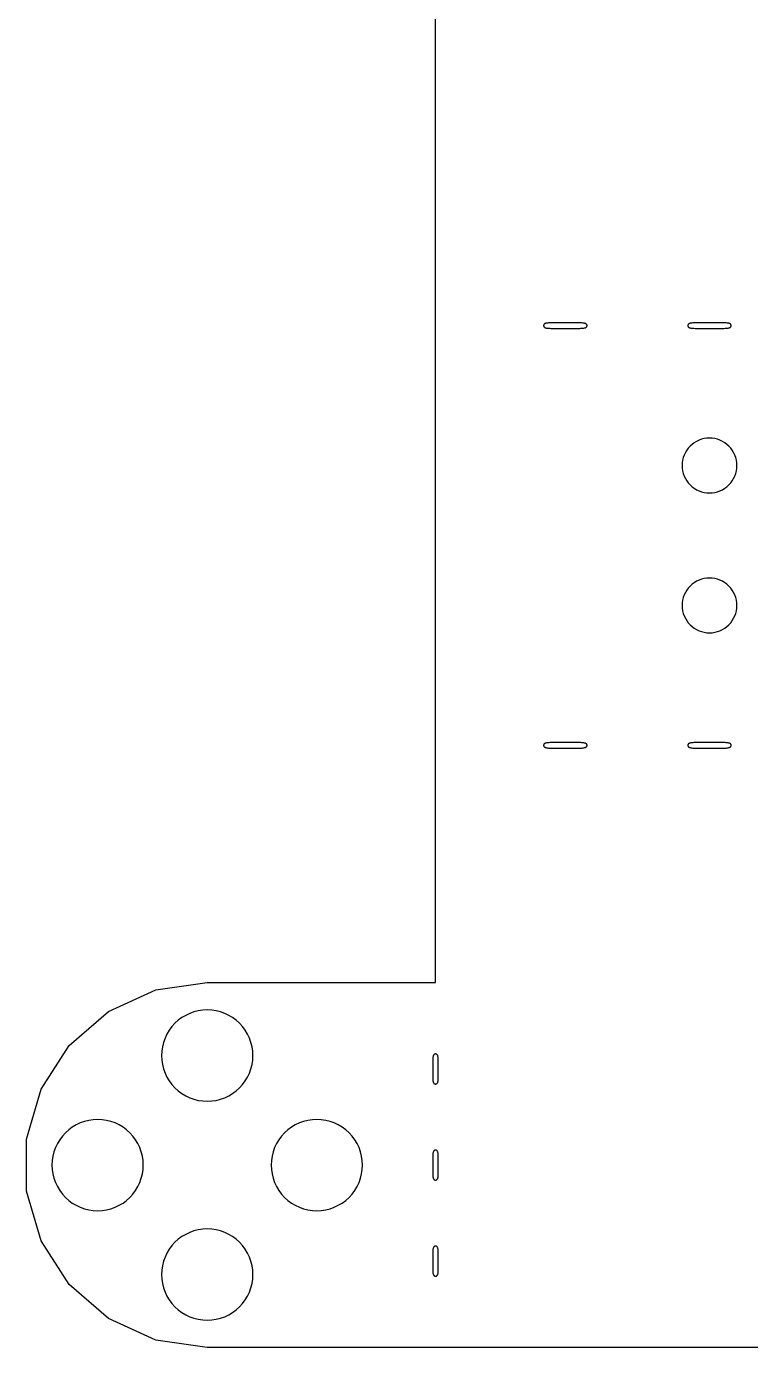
# Model space of a CAD drawing. Header units: millimetres. Extents: x 105 to 221, y 329 to 679.
# Drawn here: x 108 to 147.6, y 330.1 to 402.5 of the extents above; entities that cross this region are included whole.
import ezdxf

# ---------------------------------------------------------------- set-up
doc = ezdxf.new("R2010")
doc.units = ezdxf.units.MM

msp = doc.modelspace()

# ---------------------------------------------------------------- linework, layer by layer
for p, q in [((130.368, 350.139), (130.368, 444.136)), ((136.289, 386.17), (136.284, 386.15)), ((136.284, 386.15), (136.284, 386.128)), ((136.284, 386.128), (136.289, 386.108)), ((136.298, 386.19), (136.289, 386.17)), ((136.289, 386.108), (136.298, 386.088)), ((136.303, 386.2), (136.298, 386.19)), ((136.298, 386.088), (136.303, 386.078)), ((136.314, 386.214), (136.303, 386.2)), ((136.303, 386.078), (136.314, 386.064)), ((136.327, 386.226), (136.314, 386.214)), ((136.314, 386.064), (136.327, 386.052)), ((136.341, 386.236), (136.327, 386.226)), ((136.327, 386.052), (136.341, 386.042)), ((136.358, 386.246), (136.341, 386.236)), ((136.341, 386.042), (136.358, 386.032)), ((136.377, 386.254), (136.358, 386.246)), ((136.358, 386.032), (136.377, 386.024)), ((136.405, 386.262), (136.377, 386.254)), ((136.377, 386.024), (136.405, 386.016)), ((136.414, 386.265), (136.405, 386.262)), ((136.405, 386.016), (136.414, 386.013)), ((136.452, 386.272), (136.414, 386.265)), ((136.414, 386.013), (136.452, 386.006)), ((136.458, 386.273), (136.452, 386.272)), ((136.452, 386.006), (136.458, 386.005)), ((136.503, 386.28), (136.458, 386.273)), ((136.458, 386.005), (136.503, 385.998)), ((136.508, 386.28), (136.503, 386.28)), ((136.503, 385.998), (136.508, 385.998)), ((136.56, 386.285), (136.508, 386.28)), ((136.508, 385.998), (136.56, 385.993)), ((136.564, 386.285), (136.56, 386.285)), ((136.56, 385.993), (136.564, 385.993)), ((136.62, 386.288), (136.564, 386.285)), ((136.564, 385.993), (136.62, 385.99)), ((136.624, 386.288), (136.62, 386.288)), ((136.62, 385.99), (136.624, 385.99)), ((136.682, 386.289), (136.624, 386.288)), ((136.624, 385.99), (136.682, 385.989)), ((136.684, 386.289), (136.682, 386.289)), ((136.682, 385.989), (136.684, 385.989)), ((138.263, 386.289), (136.684, 386.289)), ((136.684, 385.989), (138.263, 385.989)), ((138.264, 386.289), (138.263, 386.289)), ((138.263, 386.289), (138.263, 386.289)), ((138.263, 385.989), (138.264, 385.989)), ((138.323, 386.288), (138.264, 386.289)), ((138.264, 385.989), (138.323, 385.99)), ((138.326, 386.288), (138.323, 386.288)), ((138.323, 385.99), (138.326, 385.99)), ((138.383, 386.285), (138.326, 386.288)), ((138.326, 385.99), (138.383, 385.993)), ((138.386, 386.285), (138.383, 386.285)), ((138.383, 385.993), (138.386, 385.993)), ((138.438, 386.28), (138.386, 386.285)), ((138.386, 385.993), (138.438, 385.998)), ((138.443, 386.28), (138.438, 386.28)), ((138.438, 385.998), (138.443, 385.998)), ((138.488, 386.273), (138.443, 386.28)), ((138.443, 385.998), (138.488, 386.005)), ((138.495, 386.272), (138.488, 386.273)), ((138.488, 386.005), (138.495, 386.006)), ((138.532, 386.265), (138.495, 386.272)), ((138.495, 386.006), (138.532, 386.013)), ((138.542, 386.262), (138.532, 386.265)), ((138.532, 386.013), (138.542, 386.016)), ((138.57, 386.254), (138.542, 386.262)), ((138.542, 386.016), (138.57, 386.024)), ((138.588, 386.246), (138.57, 386.254)), ((138.57, 386.024), (138.588, 386.032)), ((138.605, 386.236), (138.588, 386.246)), ((138.588, 386.032), (138.605, 386.042)), ((138.62, 386.226), (138.605, 386.236)), ((138.605, 386.042), (138.62, 386.052)), ((138.633, 386.214), (138.62, 386.226)), ((138.62, 386.052), (138.633, 386.064)), ((138.643, 386.2), (138.633, 386.214)), ((138.633, 386.064), (138.643, 386.078)), ((138.649, 386.19), (138.643, 386.2)), ((138.643, 386.078), (138.649, 386.088)), ((138.658, 386.17), (138.649, 386.19)), ((138.649, 386.088), (138.658, 386.108)), ((138.662, 386.15), (138.658, 386.17)), ((138.658, 386.108), (138.662, 386.128)), ((138.662, 386.128), (138.662, 386.15)), ((144.184, 386.17), (144.179, 386.15)), ((144.179, 386.15), (144.179, 386.128)), ((144.179, 386.128), (144.184, 386.108)), ((144.192, 386.19), (144.184, 386.17)), ((144.184, 386.108), (144.192, 386.088)), ((144.198, 386.2), (144.192, 386.19)), ((144.192, 386.088), (144.198, 386.078)), ((144.209, 386.214), (144.198, 386.2)), ((144.198, 386.078), (144.209, 386.064)), ((144.221, 386.226), (144.209, 386.214)), ((144.209, 386.064), (144.221, 386.052)), ((144.236, 386.236), (144.221, 386.226)), ((144.221, 386.052), (144.236, 386.042)), ((144.253, 386.246), (144.236, 386.236)), ((144.236, 386.042), (144.253, 386.032)), ((144.272, 386.254), (144.253, 386.246)), ((144.253, 386.032), (144.272, 386.024)), ((144.299, 386.262), (144.272, 386.254)), ((144.272, 386.024), (144.299, 386.016)), ((144.309, 386.265), (144.299, 386.262)), ((144.299, 386.016), (144.309, 386.013)), ((144.346, 386.272), (144.309, 386.265)), ((144.309, 386.013), (144.346, 386.006)), ((144.353, 386.273), (144.346, 386.272)), ((144.346, 386.006), (144.353, 386.005)), ((144.398, 386.28), (144.353, 386.273)), ((144.353, 386.005), (144.398, 385.998)), ((144.403, 386.28), (144.398, 386.28)), ((144.398, 385.998), (144.403, 385.998)), ((144.455, 386.285), (144.403, 386.28)), ((144.403, 385.998), (144.455, 385.993)), ((144.459, 386.285), (144.455, 386.285)), ((144.455, 385.993), (144.459, 385.993)), ((144.515, 386.288), (144.459, 386.285)), ((144.459, 385.993), (144.515, 385.99)), ((144.518, 386.288), (144.515, 386.288)), ((144.515, 385.99), (144.518, 385.99)), ((144.577, 386.289), (144.518, 386.288)), ((144.518, 385.99), (144.577, 385.989)), ((144.578, 386.289), (144.577, 386.289)), ((144.577, 385.989), (144.578, 385.989)), ((146.157, 386.289), (144.578, 386.289)), ((144.578, 385.989), (146.157, 385.989)), ((146.159, 386.289), (146.157, 386.289)), ((146.157, 386.289), (146.157, 386.289)), ((146.157, 385.989), (146.159, 385.989)), ((146.218, 386.288), (146.159, 386.289)), ((146.159, 385.989), (146.218, 385.99)), ((146.221, 386.288), (146.218, 386.288)), ((146.218, 385.99), (146.221, 385.99)), ((146.277, 386.285), (146.221, 386.288)), ((146.221, 385.99), (146.277, 385.993)), ((146.281, 386.285), (146.277, 386.285)), ((146.277, 385.993), (146.281, 385.993)), ((146.333, 386.28), (146.281, 386.285)), ((146.281, 385.993), (146.333, 385.998)), ((146.338, 386.28), (146.333, 386.28)), ((146.333, 385.998), (146.338, 385.998)), ((146.383, 386.273), (146.338, 386.28)), ((146.338, 385.998), (146.383, 386.005)), ((146.389, 386.272), (146.383, 386.273)), ((146.383, 386.005), (146.389, 386.006)), ((146.427, 386.265), (146.389, 386.272)), ((146.389, 386.006), (146.427, 386.013)), ((146.437, 386.262), (146.427, 386.265)), ((146.427, 386.013), (146.437, 386.016)), ((146.464, 386.254), (146.437, 386.262)), ((146.437, 386.016), (146.464, 386.024)), ((146.483, 386.246), (146.464, 386.254)), ((146.464, 386.024), (146.483, 386.032)), ((146.5, 386.236), (146.483, 386.246)), ((146.483, 386.032), (146.5, 386.042)), ((146.515, 386.226), (146.5, 386.236)), ((146.5, 386.042), (146.515, 386.052)), ((146.527, 386.214), (146.515, 386.226)), ((146.515, 386.052), (146.527, 386.064)), ((146.538, 386.2), (146.527, 386.214)), ((146.527, 386.064), (146.538, 386.078)), ((146.543, 386.19), (146.538, 386.2)), ((146.538, 386.078), (146.543, 386.088)), ((146.552, 386.17), (146.543, 386.19)), ((146.543, 386.088), (146.552, 386.108)), ((146.557, 386.15), (146.552, 386.17)), ((146.552, 386.108), (146.557, 386.128)), ((146.557, 386.128), (146.557, 386.15)), ((144.208, 379.424), (144.121, 379.306)), ((144.307, 379.533), (144.208, 379.424)), ((144.416, 379.632), (144.307, 379.533)), ((144.535, 379.72), (144.416, 379.632)), ((144.661, 379.795), (144.535, 379.72)), ((144.794, 379.858), (144.661, 379.795)), ((144.933, 379.908), (144.794, 379.858)), ((145.075, 379.944), (144.933, 379.908)), ((145.221, 379.965), (145.075, 379.944)), ((145.368, 379.972), (145.221, 379.965)), ((145.515, 379.965), (145.368, 379.972)), ((145.661, 379.944), (145.515, 379.965)), ((145.803, 379.908), (145.661, 379.944)), ((145.942, 379.858), (145.803, 379.908)), ((146.075, 379.795), (145.942, 379.858)), ((146.201, 379.72), (146.075, 379.795)), ((146.32, 379.632), (146.201, 379.72)), ((146.429, 379.533), (146.32, 379.632)), ((146.527, 379.424), (146.429, 379.533)), ((146.615, 379.306), (146.527, 379.424)), ((143.897, 378.765), (143.875, 378.619)), ((143.933, 378.908), (143.897, 378.765)), ((143.982, 379.046), (143.933, 378.908)), ((144.045, 379.179), (143.982, 379.046)), ((144.121, 379.306), (144.045, 379.179)), ((146.691, 379.179), (146.615, 379.306)), ((146.754, 379.046), (146.691, 379.179)), ((146.803, 378.908), (146.754, 379.046)), ((146.839, 378.765), (146.803, 378.908)), ((146.861, 378.619), (146.839, 378.765)), ((143.875, 378.619), (143.868, 378.472)), ((143.868, 378.472), (143.875, 378.325)), ((143.875, 378.325), (143.897, 378.18)), ((143.897, 378.18), (143.933, 378.037)), ((143.933, 378.037), (143.982, 377.898)), ((146.754, 377.898), (146.803, 378.037)), ((146.803, 378.037), (146.839, 378.18)), ((146.839, 378.18), (146.861, 378.325)), ((146.868, 378.472), (146.861, 378.619)), ((146.861, 378.325), (146.868, 378.472)), ((146.868, 378.472), (146.868, 378.472)), ((143.982, 377.898), (144.045, 377.765)), ((144.045, 377.765), (144.121, 377.639)), ((144.121, 377.639), (144.208, 377.521)), ((144.208, 377.521), (144.307, 377.412)), ((144.307, 377.412), (144.416, 377.313)), ((144.416, 377.313), (144.535, 377.225)), ((144.535, 377.225), (144.661, 377.149)), ((146.075, 377.149), (146.201, 377.225)), ((146.201, 377.225), (146.32, 377.313)), ((146.32, 377.313), (146.429, 377.412)), ((146.429, 377.412), (146.527, 377.521)), ((146.527, 377.521), (146.615, 377.639)), ((146.615, 377.639), (146.691, 377.765)), ((146.691, 377.765), (146.754, 377.898)), ((144.661, 377.149), (144.794, 377.087)), ((144.794, 377.087), (144.933, 377.037)), ((144.933, 377.037), (145.075, 377.001)), ((145.075, 377.001), (145.221, 376.98)), ((145.221, 376.98), (145.368, 376.972)), ((145.368, 376.972), (145.515, 376.98)), ((145.515, 376.98), (145.661, 377.001)), ((145.661, 377.001), (145.803, 377.037)), ((145.803, 377.037), (145.942, 377.087)), ((145.942, 377.087), (146.075, 377.149)), ((144.661, 372.129), (144.535, 372.053)), ((144.794, 372.191), (144.661, 372.129)), ((144.933, 372.241), (144.794, 372.191)), ((145.075, 372.277), (144.933, 372.241)), ((145.221, 372.298), (145.075, 372.277)), ((145.368, 372.306), (145.221, 372.298)), ((145.515, 372.298), (145.368, 372.306)), ((145.661, 372.277), (145.515, 372.298)), ((145.803, 372.241), (145.661, 372.277)), ((145.942, 372.191), (145.803, 372.241)), ((146.075, 372.129), (145.942, 372.191)), ((146.201, 372.053), (146.075, 372.129)), ((144.045, 371.513), (143.982, 371.38)), ((144.121, 371.639), (144.045, 371.513)), ((144.208, 371.757), (144.121, 371.639)), ((144.307, 371.866), (144.208, 371.757)), ((144.416, 371.965), (144.307, 371.866)), ((144.535, 372.053), (144.416, 371.965)), ((146.32, 371.965), (146.201, 372.053)), ((146.429, 371.866), (146.32, 371.965)), ((146.527, 371.757), (146.429, 371.866)), ((146.615, 371.639), (146.527, 371.757)), ((146.691, 371.513), (146.615, 371.639)), ((146.754, 371.38), (146.691, 371.513)), ((143.875, 370.953), (143.868, 370.806)), ((143.868, 370.806), (143.875, 370.659)), ((143.897, 371.098), (143.875, 370.953)), ((143.933, 371.241), (143.897, 371.098)), ((143.982, 371.38), (143.933, 371.241)), ((146.803, 371.241), (146.754, 371.38)), ((146.839, 371.098), (146.803, 371.241)), ((146.861, 370.953), (146.839, 371.098)), ((146.868, 370.806), (146.861, 370.953)), ((146.861, 370.659), (146.868, 370.806)), ((146.868, 370.806), (146.868, 370.806)), ((143.875, 370.659), (143.897, 370.513)), ((143.897, 370.513), (143.933, 370.37)), ((143.933, 370.37), (143.982, 370.232)), ((143.982, 370.232), (144.045, 370.099)), ((144.045, 370.099), (144.121, 369.972)), ((144.121, 369.972), (144.208, 369.854)), ((146.527, 369.854), (146.615, 369.972)), ((146.615, 369.972), (146.691, 370.099)), ((146.691, 370.099), (146.754, 370.232)), ((146.754, 370.232), (146.803, 370.37)), ((146.803, 370.37), (146.839, 370.513)), ((146.839, 370.513), (146.861, 370.659)), ((144.208, 369.854), (144.307, 369.745)), ((144.307, 369.745), (144.416, 369.646)), ((144.416, 369.646), (144.535, 369.558)), ((144.535, 369.558), (144.661, 369.483)), ((144.661, 369.483), (144.794, 369.42)), ((144.794, 369.42), (144.933, 369.37)), ((144.933, 369.37), (145.075, 369.334)), ((145.075, 369.334), (145.221, 369.313)), ((145.221, 369.313), (145.368, 369.306)), ((145.368, 369.306), (145.515, 369.313)), ((145.515, 369.313), (145.661, 369.334)), ((145.661, 369.334), (145.803, 369.37)), ((145.803, 369.37), (145.942, 369.42)), ((145.942, 369.42), (146.075, 369.483)), ((146.075, 369.483), (146.201, 369.558)), ((146.201, 369.558), (146.32, 369.646)), ((146.32, 369.646), (146.429, 369.745)), ((146.429, 369.745), (146.527, 369.854)), ((136.289, 363.17), (136.284, 363.15)), ((136.284, 363.15), (136.284, 363.128)), ((136.284, 363.128), (136.289, 363.108)), ((136.298, 363.19), (136.289, 363.17)), ((136.289, 363.108), (136.298, 363.088)), ((136.303, 363.2), (136.298, 363.19)), ((136.298, 363.088), (136.303, 363.078)), ((136.314, 363.214), (136.303, 363.2)), ((136.303, 363.078), (136.314, 363.064)), ((136.327, 363.226), (136.314, 363.214)), ((136.314, 363.064), (136.327, 363.052)), ((136.341, 363.236), (136.327, 363.226)), ((136.327, 363.052), (136.341, 363.042)), ((136.358, 363.246), (136.341, 363.236)), ((136.341, 363.042), (136.358, 363.032)), ((136.377, 363.254), (136.358, 363.246)), ((136.358, 363.032), (136.377, 363.024)), ((136.405, 363.262), (136.377, 363.254)), ((136.377, 363.024), (136.405, 363.016)), ((136.414, 363.265), (136.405, 363.262)), ((136.405, 363.016), (136.414, 363.013)), ((136.452, 363.272), (136.414, 363.265)), ((136.414, 363.013), (136.452, 363.006)), ((136.458, 363.273), (136.452, 363.272)), ((136.452, 363.006), (136.458, 363.005)), ((136.503, 363.28), (136.458, 363.273)), ((136.458, 363.005), (136.503, 362.998)), ((136.508, 363.28), (136.503, 363.28)), ((136.503, 362.998), (136.508, 362.998)), ((136.56, 363.285), (136.508, 363.28)), ((136.508, 362.998), (136.56, 362.993)), ((136.564, 363.285), (136.56, 363.285)), ((136.56, 362.993), (136.564, 362.993)), ((136.62, 363.288), (136.564, 363.285)), ((136.564, 362.993), (136.62, 362.99)), ((136.624, 363.288), (136.62, 363.288)), ((136.62, 362.99), (136.624, 362.99)), ((136.682, 363.289), (136.624, 363.288)), ((136.624, 362.99), (136.682, 362.989)), ((136.684, 363.289), (136.682, 363.289)), ((136.682, 362.989), (136.684, 362.989)), ((138.263, 363.289), (136.684, 363.289)), ((136.684, 362.989), (138.263, 362.989)), ((138.264, 363.289), (138.263, 363.289)), ((138.263, 363.289), (138.263, 363.289)), ((138.263, 362.989), (138.264, 362.989)), ((138.323, 363.288), (138.264, 363.289)), ((138.264, 362.989), (138.323, 362.99)), ((138.326, 363.288), (138.323, 363.288)), ((138.323, 362.99), (138.326, 362.99)), ((138.383, 363.285), (138.326, 363.288)), ((138.326, 362.99), (138.383, 362.993)), ((138.386, 363.285), (138.383, 363.285)), ((138.383, 362.993), (138.386, 362.993)), ((138.438, 363.28), (138.386, 363.285)), ((138.386, 362.993), (138.438, 362.998)), ((138.443, 363.28), (138.438, 363.28)), ((138.438, 362.998), (138.443, 362.998)), ((138.488, 363.273), (138.443, 363.28)), ((138.443, 362.998), (138.488, 363.005)), ((138.495, 363.272), (138.488, 363.273)), ((138.488, 363.005), (138.495, 363.006)), ((138.532, 363.265), (138.495, 363.272)), ((138.495, 363.006), (138.532, 363.013)), ((138.542, 363.262), (138.532, 363.265)), ((138.532, 363.013), (138.542, 363.016)), ((138.57, 363.254), (138.542, 363.262)), ((138.542, 363.016), (138.57, 363.024)), ((138.588, 363.246), (138.57, 363.254)), ((138.57, 363.024), (138.588, 363.032)), ((138.605, 363.236), (138.588, 363.246)), ((138.588, 363.032), (138.605, 363.042)), ((138.62, 363.226), (138.605, 363.236)), ((138.605, 363.042), (138.62, 363.052)), ((138.633, 363.214), (138.62, 363.226)), ((138.62, 363.052), (138.633, 363.064)), ((138.643, 363.2), (138.633, 363.214)), ((138.633, 363.064), (138.643, 363.078)), ((138.649, 363.19), (138.643, 363.2)), ((138.643, 363.078), (138.649, 363.088)), ((138.658, 363.17), (138.649, 363.19)), ((138.649, 363.088), (138.658, 363.108)), ((138.662, 363.15), (138.658, 363.17)), ((138.658, 363.108), (138.662, 363.128)), ((138.662, 363.128), (138.662, 363.15)), ((144.184, 363.17), (144.179, 363.15)), ((144.179, 363.15), (144.179, 363.128)), ((144.179, 363.128), (144.184, 363.108)), ((144.192, 363.19), (144.184, 363.17)), ((144.184, 363.108), (144.192, 363.088)), ((144.198, 363.2), (144.192, 363.19)), ((144.192, 363.088), (144.198, 363.078)), ((144.209, 363.214), (144.198, 363.2)), ((144.198, 363.078), (144.209, 363.064)), ((144.221, 363.226), (144.209, 363.214)), ((144.209, 363.064), (144.221, 363.052)), ((144.236, 363.236), (144.221, 363.226)), ((144.221, 363.052), (144.236, 363.042)), ((144.253, 363.246), (144.236, 363.236)), ((144.236, 363.042), (144.253, 363.032)), ((144.272, 363.254), (144.253, 363.246)), ((144.253, 363.032), (144.272, 363.024)), ((144.299, 363.262), (144.272, 363.254)), ((144.272, 363.024), (144.299, 363.016)), ((144.309, 363.265), (144.299, 363.262)), ((144.299, 363.016), (144.309, 363.013)), ((144.346, 363.272), (144.309, 363.265)), ((144.309, 363.013), (144.346, 363.006)), ((144.353, 363.273), (144.346, 363.272)), ((144.346, 363.006), (144.353, 363.005)), ((144.398, 363.28), (144.353, 363.273)), ((144.353, 363.005), (144.398, 362.998)), ((144.403, 363.28), (144.398, 363.28)), ((144.398, 362.998), (144.403, 362.998)), ((144.455, 363.285), (144.403, 363.28)), ((144.403, 362.998), (144.455, 362.993)), ((144.459, 363.285), (144.455, 363.285)), ((144.455, 362.993), (144.459, 362.993)), ((144.515, 363.288), (144.459, 363.285)), ((144.459, 362.993), (144.515, 362.99)), ((144.518, 363.288), (144.515, 363.288)), ((144.515, 362.99), (144.518, 362.99)), ((144.577, 363.289), (144.518, 363.288)), ((144.518, 362.99), (144.577, 362.989)), ((144.578, 363.289), (144.577, 363.289)), ((144.577, 362.989), (144.578, 362.989)), ((146.157, 363.289), (144.578, 363.289)), ((144.578, 362.989), (146.157, 362.989)), ((146.159, 363.289), (146.157, 363.289)), ((146.157, 363.289), (146.157, 363.289)), ((146.157, 362.989), (146.159, 362.989)), ((146.218, 363.288), (146.159, 363.289)), ((146.159, 362.989), (146.218, 362.99)), ((146.221, 363.288), (146.218, 363.288)), ((146.218, 362.99), (146.221, 362.99)), ((146.277, 363.285), (146.221, 363.288)), ((146.221, 362.99), (146.277, 362.993)), ((146.281, 363.285), (146.277, 363.285)), ((146.277, 362.993), (146.281, 362.993)), ((146.333, 363.28), (146.281, 363.285)), ((146.281, 362.993), (146.333, 362.998)), ((146.338, 363.28), (146.333, 363.28)), ((146.333, 362.998), (146.338, 362.998)), ((146.383, 363.273), (146.338, 363.28)), ((146.338, 362.998), (146.383, 363.005)), ((146.389, 363.272), (146.383, 363.273)), ((146.383, 363.005), (146.389, 363.006)), ((146.427, 363.265), (146.389, 363.272)), ((146.389, 363.006), (146.427, 363.013)), ((146.437, 363.262), (146.427, 363.265)), ((146.427, 363.013), (146.437, 363.016)), ((146.464, 363.254), (146.437, 363.262)), ((146.437, 363.016), (146.464, 363.024)), ((146.483, 363.246), (146.464, 363.254)), ((146.464, 363.024), (146.483, 363.032)), ((146.5, 363.236), (146.483, 363.246)), ((146.483, 363.032), (146.5, 363.042)), ((146.515, 363.226), (146.5, 363.236)), ((146.5, 363.042), (146.515, 363.052)), ((146.527, 363.214), (146.515, 363.226)), ((146.515, 363.052), (146.527, 363.064)), ((146.538, 363.2), (146.527, 363.214)), ((146.527, 363.064), (146.538, 363.078)), ((146.543, 363.19), (146.538, 363.2)), ((146.538, 363.078), (146.543, 363.088)), ((146.552, 363.17), (146.543, 363.19)), ((146.543, 363.088), (146.552, 363.108)), ((146.557, 363.15), (146.552, 363.17)), ((146.552, 363.108), (146.557, 363.128)), ((146.557, 363.128), (146.557, 363.15)), ((112.462, 348.552), (115.051, 349.734)), ((115.051, 349.734), (117.868, 350.139)), ((117.868, 350.139), (130.368, 350.139)), ((130.368, 350.139), (130.368, 350.139)), ((110.31, 346.688), (112.462, 348.552)), ((116.479, 348.218), (116.282, 348.072)), ((116.689, 348.344), (116.479, 348.218)), ((116.911, 348.449), (116.689, 348.344)), ((117.142, 348.531), (116.911, 348.449)), ((117.38, 348.591), (117.142, 348.531)), ((117.623, 348.627), (117.38, 348.591)), ((117.868, 348.639), (117.623, 348.627)), ((118.113, 348.627), (117.868, 348.639)), ((118.356, 348.591), (118.113, 348.627)), ((118.594, 348.531), (118.356, 348.591)), ((118.825, 348.449), (118.594, 348.531)), ((119.046, 348.344), (118.825, 348.449)), ((119.257, 348.218), (119.046, 348.344)), ((119.454, 348.072), (119.257, 348.218)), ((115.789, 347.528), (115.663, 347.317)), ((115.935, 347.725), (115.789, 347.528)), ((116.1, 347.907), (115.935, 347.725)), ((116.282, 348.072), (116.1, 347.907)), ((119.636, 347.907), (119.454, 348.072)), ((119.8, 347.725), (119.636, 347.907)), ((119.947, 347.528), (119.8, 347.725)), ((120.073, 347.317), (119.947, 347.528)), ((115.476, 346.865), (115.416, 346.627)), ((115.558, 347.096), (115.476, 346.865)), ((115.663, 347.317), (115.558, 347.096)), ((120.178, 347.096), (120.073, 347.317)), ((120.26, 346.865), (120.178, 347.096)), ((120.32, 346.627), (120.26, 346.865)), ((108.772, 344.293), (110.31, 346.688)), ((115.38, 346.384), (115.368, 346.139)), ((115.368, 346.139), (115.38, 345.894)), ((115.416, 346.627), (115.38, 346.384)), ((120.356, 346.384), (120.32, 346.627)), ((120.368, 346.139), (120.356, 346.384)), ((120.356, 345.894), (120.368, 346.139)), ((120.368, 346.139), (120.368, 346.139)), ((130.227, 346.053), (130.223, 346.018)), ((130.228, 346.06), (130.227, 346.053)), ((130.235, 346.09), (130.228, 346.06)), ((130.237, 346.099), (130.235, 346.09)), ((130.244, 346.124), (130.237, 346.099)), ((130.25, 346.137), (130.244, 346.124)), ((130.258, 346.156), (130.25, 346.137)), ((130.272, 346.177), (130.258, 346.156)), ((130.281, 346.188), (130.272, 346.177)), ((130.293, 346.2), (130.281, 346.188)), ((130.306, 346.21), (130.293, 346.2)), ((130.322, 346.218), (130.306, 346.21)), ((130.331, 346.222), (130.322, 346.218)), ((130.349, 346.227), (130.331, 346.222)), ((130.368, 346.228), (130.349, 346.227)), ((130.387, 346.227), (130.368, 346.228)), ((130.405, 346.222), (130.387, 346.227)), ((130.414, 346.218), (130.405, 346.222)), ((130.429, 346.21), (130.414, 346.218)), ((130.443, 346.2), (130.429, 346.21)), ((130.455, 346.188), (130.443, 346.2)), ((130.464, 346.177), (130.455, 346.188)), ((130.478, 346.156), (130.464, 346.177)), ((130.486, 346.137), (130.478, 346.156)), ((130.491, 346.124), (130.486, 346.137)), ((130.499, 346.099), (130.491, 346.124)), ((130.501, 346.09), (130.499, 346.099)), ((130.507, 346.06), (130.501, 346.09)), ((130.509, 346.053), (130.507, 346.06)), ((130.513, 346.018), (130.509, 346.053)), ((115.38, 345.894), (115.416, 345.651)), ((115.416, 345.651), (115.476, 345.413)), ((115.476, 345.413), (115.558, 345.182)), ((120.178, 345.182), (120.26, 345.413)), ((120.26, 345.413), (120.32, 345.651)), ((120.32, 345.651), (120.356, 345.894)), ((130.219, 345.97), (130.218, 345.931)), ((130.218, 345.931), (130.218, 345.928)), ((130.218, 345.928), (130.218, 344.876)), ((130.222, 346.013), (130.219, 345.975)), ((130.219, 345.975), (130.219, 345.97)), ((130.223, 346.018), (130.222, 346.013)), ((130.514, 346.013), (130.513, 346.018)), ((130.517, 345.975), (130.514, 346.013)), ((130.517, 345.97), (130.517, 345.975)), ((130.518, 345.931), (130.517, 345.97)), ((130.518, 345.928), (130.518, 345.931)), ((130.518, 344.876), (130.518, 345.928)), ((115.558, 345.182), (115.663, 344.961)), ((115.663, 344.961), (115.789, 344.75)), ((115.789, 344.75), (115.935, 344.553)), ((119.8, 344.553), (119.947, 344.75)), ((119.947, 344.75), (120.073, 344.961)), ((120.073, 344.961), (120.178, 345.182)), ((130.218, 344.876), (130.218, 344.873)), ((130.218, 344.873), (130.219, 344.834)), ((130.219, 344.834), (130.219, 344.829)), ((130.219, 344.829), (130.222, 344.792)), ((130.222, 344.792), (130.223, 344.786)), ((130.223, 344.786), (130.227, 344.751)), ((130.227, 344.751), (130.228, 344.745)), ((130.228, 344.745), (130.235, 344.714)), ((130.235, 344.714), (130.237, 344.705)), ((130.237, 344.705), (130.244, 344.68)), ((130.244, 344.68), (130.25, 344.667)), ((130.25, 344.667), (130.258, 344.649)), ((130.258, 344.649), (130.272, 344.627)), ((130.272, 344.627), (130.281, 344.616)), ((130.281, 344.616), (130.293, 344.604)), ((130.293, 344.604), (130.306, 344.594)), ((130.429, 344.594), (130.443, 344.604)), ((130.443, 344.604), (130.455, 344.616)), ((130.455, 344.616), (130.464, 344.627)), ((130.464, 344.627), (130.478, 344.649)), ((130.478, 344.649), (130.486, 344.667)), ((130.486, 344.667), (130.491, 344.68)), ((130.491, 344.68), (130.499, 344.705)), ((130.499, 344.705), (130.501, 344.714)), ((130.501, 344.714), (130.507, 344.745)), ((130.507, 344.745), (130.509, 344.751)), ((130.509, 344.751), (130.513, 344.786)), ((130.513, 344.786), (130.514, 344.792)), ((130.514, 344.792), (130.517, 344.829)), ((130.517, 344.834), (130.518, 344.873)), ((130.517, 344.829), (130.517, 344.834)), ((130.518, 344.873), (130.518, 344.876)), ((130.518, 344.876), (130.518, 344.876)), ((107.97, 341.562), (108.772, 344.293)), ((115.935, 344.553), (116.1, 344.371)), ((116.1, 344.371), (116.282, 344.206)), ((116.282, 344.206), (116.479, 344.06)), ((116.479, 344.06), (116.689, 343.934)), ((116.689, 343.934), (116.911, 343.829)), ((118.825, 343.829), (119.046, 343.934)), ((119.046, 343.934), (119.257, 344.06)), ((119.257, 344.06), (119.454, 344.206)), ((119.454, 344.206), (119.636, 344.371)), ((119.636, 344.371), (119.8, 344.553)), ((130.306, 344.594), (130.322, 344.587)), ((130.322, 344.587), (130.331, 344.583)), ((130.331, 344.583), (130.349, 344.578)), ((130.349, 344.578), (130.368, 344.576)), ((130.368, 344.576), (130.387, 344.578)), ((130.387, 344.578), (130.405, 344.583)), ((130.405, 344.583), (130.414, 344.587)), ((130.414, 344.587), (130.429, 344.594)), ((116.911, 343.829), (117.142, 343.747)), ((117.142, 343.747), (117.38, 343.687)), ((117.38, 343.687), (117.623, 343.651)), ((117.623, 343.651), (117.868, 343.639)), ((117.868, 343.639), (118.113, 343.651)), ((118.113, 343.651), (118.356, 343.687)), ((118.356, 343.687), (118.594, 343.747)), ((118.594, 343.747), (118.825, 343.829)), ((110.911, 342.449), (110.689, 342.344)), ((111.142, 342.531), (110.911, 342.449)), ((111.38, 342.591), (111.142, 342.531)), ((111.623, 342.627), (111.38, 342.591)), ((111.868, 342.639), (111.623, 342.627)), ((112.113, 342.627), (111.868, 342.639)), ((112.356, 342.591), (112.113, 342.627)), ((112.594, 342.531), (112.356, 342.591)), ((112.825, 342.449), (112.594, 342.531)), ((113.046, 342.344), (112.825, 342.449)), ((122.911, 342.449), (122.689, 342.344)), ((123.142, 342.531), (122.911, 342.449)), ((123.38, 342.591), (123.142, 342.531)), ((123.623, 342.627), (123.38, 342.591)), ((123.868, 342.639), (123.623, 342.627)), ((124.113, 342.627), (123.868, 342.639)), ((124.356, 342.591), (124.113, 342.627)), ((124.594, 342.531), (124.356, 342.591)), ((124.825, 342.449), (124.594, 342.531)), ((125.046, 342.344), (124.825, 342.449)), ((109.935, 341.725), (109.789, 341.528)), ((110.1, 341.907), (109.935, 341.725)), ((110.282, 342.072), (110.1, 341.907)), ((110.479, 342.218), (110.282, 342.072)), ((110.689, 342.344), (110.479, 342.218)), ((113.257, 342.218), (113.046, 342.344)), ((113.454, 342.072), (113.257, 342.218)), ((113.636, 341.907), (113.454, 342.072)), ((113.8, 341.725), (113.636, 341.907)), ((113.947, 341.528), (113.8, 341.725)), ((121.935, 341.725), (121.789, 341.528)), ((122.1, 341.907), (121.935, 341.725)), ((122.282, 342.072), (122.1, 341.907)), ((122.479, 342.218), (122.282, 342.072)), ((122.689, 342.344), (122.479, 342.218)), ((125.257, 342.218), (125.046, 342.344)), ((125.454, 342.072), (125.257, 342.218)), ((125.636, 341.907), (125.454, 342.072)), ((125.8, 341.725), (125.636, 341.907)), ((125.947, 341.528), (125.8, 341.725)), ((107.97, 338.716), (107.97, 341.562)), ((109.558, 341.096), (109.476, 340.865)), ((109.663, 341.317), (109.558, 341.096)), ((109.789, 341.528), (109.663, 341.317)), ((114.073, 341.317), (113.947, 341.528)), ((114.178, 341.096), (114.073, 341.317)), ((114.26, 340.865), (114.178, 341.096)), ((121.558, 341.096), (121.476, 340.865)), ((121.663, 341.317), (121.558, 341.096)), ((121.789, 341.528), (121.663, 341.317)), ((126.073, 341.317), (125.947, 341.528)), ((126.178, 341.096), (126.073, 341.317)), ((126.26, 340.865), (126.178, 341.096)), ((109.38, 340.384), (109.368, 340.139)), ((109.416, 340.627), (109.38, 340.384)), ((109.476, 340.865), (109.416, 340.627)), ((114.32, 340.627), (114.26, 340.865)), ((114.356, 340.384), (114.32, 340.627)), ((114.368, 340.139), (114.356, 340.384)), ((121.38, 340.384), (121.368, 340.139)), ((121.416, 340.627), (121.38, 340.384)), ((121.476, 340.865), (121.416, 340.627)), ((126.32, 340.627), (126.26, 340.865)), ((126.356, 340.384), (126.32, 340.627)), ((126.368, 340.139), (126.356, 340.384)), ((130.219, 340.707), (130.218, 340.668)), ((130.218, 340.668), (130.218, 340.665)), ((130.218, 340.665), (130.218, 339.613)), ((130.222, 340.749), (130.219, 340.712)), ((130.219, 340.712), (130.219, 340.707)), ((130.223, 340.755), (130.222, 340.749)), ((130.227, 340.79), (130.223, 340.755)), ((130.228, 340.797), (130.227, 340.79)), ((130.235, 340.827), (130.228, 340.797)), ((130.237, 340.836), (130.235, 340.827)), ((130.244, 340.861), (130.237, 340.836)), ((130.25, 340.874), (130.244, 340.861)), ((130.258, 340.892), (130.25, 340.874)), ((130.272, 340.914), (130.258, 340.892)), ((130.281, 340.925), (130.272, 340.914)), ((130.293, 340.937), (130.281, 340.925)), ((130.306, 340.947), (130.293, 340.937)), ((130.322, 340.955), (130.306, 340.947)), ((130.331, 340.958), (130.322, 340.955)), ((130.349, 340.964), (130.331, 340.958)), ((130.368, 340.965), (130.349, 340.964)), ((130.387, 340.964), (130.368, 340.965)), ((130.405, 340.958), (130.387, 340.964)), ((130.414, 340.955), (130.405, 340.958)), ((130.429, 340.947), (130.414, 340.955)), ((130.443, 340.937), (130.429, 340.947)), ((130.455, 340.925), (130.443, 340.937)), ((130.464, 340.914), (130.455, 340.925)), ((130.478, 340.892), (130.464, 340.914)), ((130.486, 340.874), (130.478, 340.892)), ((130.491, 340.861), (130.486, 340.874)), ((130.499, 340.836), (130.491, 340.861)), ((130.501, 340.827), (130.499, 340.836)), ((130.507, 340.797), (130.501, 340.827)), ((130.509, 340.79), (130.507, 340.797)), ((130.513, 340.755), (130.509, 340.79)), ((130.514, 340.749), (130.513, 340.755)), ((130.517, 340.712), (130.514, 340.749)), ((130.517, 340.707), (130.517, 340.712)), ((130.518, 340.668), (130.517, 340.707)), ((130.518, 340.665), (130.518, 340.668)), ((130.518, 339.613), (130.518, 340.665)), ((109.368, 340.139), (109.38, 339.894)), ((109.38, 339.894), (109.416, 339.651)), ((109.416, 339.651), (109.476, 339.413)), ((114.26, 339.413), (114.32, 339.651)), ((114.32, 339.651), (114.356, 339.894)), ((114.356, 339.894), (114.368, 340.139)), ((114.368, 340.139), (114.368, 340.139)), ((121.368, 340.139), (121.38, 339.894)), ((121.38, 339.894), (121.416, 339.651)), ((121.416, 339.651), (121.476, 339.413)), ((126.26, 339.413), (126.32, 339.651)), ((126.32, 339.651), (126.356, 339.894)), ((126.356, 339.894), (126.368, 340.139)), ((126.368, 340.139), (126.368, 340.139)), ((130.218, 339.613), (130.218, 339.61)), ((130.218, 339.61), (130.219, 339.571)), ((130.219, 339.571), (130.219, 339.566)), ((130.219, 339.566), (130.222, 339.529)), ((130.514, 339.529), (130.517, 339.566)), ((130.517, 339.571), (130.518, 339.61)), ((130.517, 339.566), (130.517, 339.571)), ((130.518, 339.61), (130.518, 339.613)), ((130.518, 339.613), (130.518, 339.613)), ((109.476, 339.413), (109.558, 339.182)), ((109.558, 339.182), (109.663, 338.961)), ((109.663, 338.961), (109.789, 338.75)), ((113.947, 338.75), (114.073, 338.961)), ((114.073, 338.961), (114.178, 339.182)), ((114.178, 339.182), (114.26, 339.413)), ((121.476, 339.413), (121.558, 339.182)), ((121.558, 339.182), (121.663, 338.961)), ((121.663, 338.961), (121.789, 338.75)), ((125.947, 338.75), (126.073, 338.961)), ((126.073, 338.961), (126.178, 339.182)), ((126.178, 339.182), (126.26, 339.413)), ((130.222, 339.529), (130.223, 339.523)), ((130.223, 339.523), (130.227, 339.488)), ((130.227, 339.488), (130.228, 339.481)), ((130.228, 339.481), (130.235, 339.451)), ((130.235, 339.451), (130.237, 339.442)), ((130.237, 339.442), (130.244, 339.417)), ((130.244, 339.417), (130.25, 339.404)), ((130.25, 339.404), (130.258, 339.386)), ((130.258, 339.386), (130.272, 339.364)), ((130.272, 339.364), (130.281, 339.353)), ((130.281, 339.353), (130.293, 339.341)), ((130.293, 339.341), (130.306, 339.331)), ((130.306, 339.331), (130.322, 339.323)), ((130.322, 339.323), (130.331, 339.32)), ((130.331, 339.32), (130.349, 339.314)), ((130.349, 339.314), (130.368, 339.313)), ((130.368, 339.313), (130.387, 339.314)), ((130.387, 339.314), (130.405, 339.32)), ((130.405, 339.32), (130.414, 339.323)), ((130.414, 339.323), (130.429, 339.331)), ((130.429, 339.331), (130.443, 339.341)), ((130.443, 339.341), (130.455, 339.353)), ((130.455, 339.353), (130.464, 339.364)), ((130.464, 339.364), (130.478, 339.386)), ((130.478, 339.386), (130.486, 339.404)), ((130.486, 339.404), (130.491, 339.417)), ((130.491, 339.417), (130.499, 339.442)), ((130.499, 339.442), (130.501, 339.451)), ((130.501, 339.451), (130.507, 339.481)), ((130.507, 339.481), (130.509, 339.488)), ((130.509, 339.488), (130.513, 339.523)), ((130.513, 339.523), (130.514, 339.529)), ((108.772, 335.985), (107.97, 338.716)), ((109.789, 338.75), (109.935, 338.553)), ((109.935, 338.553), (110.1, 338.371)), ((110.1, 338.371), (110.282, 338.206)), ((110.282, 338.206), (110.479, 338.06)), ((113.257, 338.06), (113.454, 338.206)), ((113.454, 338.206), (113.636, 338.371)), ((113.636, 338.371), (113.8, 338.553)), ((113.8, 338.553), (113.947, 338.75)), ((121.789, 338.75), (121.935, 338.553)), ((121.935, 338.553), (122.1, 338.371)), ((122.1, 338.371), (122.282, 338.206)), ((122.282, 338.206), (122.479, 338.06)), ((125.257, 338.06), (125.454, 338.206)), ((125.454, 338.206), (125.636, 338.371)), ((125.636, 338.371), (125.8, 338.553)), ((125.8, 338.553), (125.947, 338.75)), ((110.479, 338.06), (110.689, 337.934)), ((110.689, 337.934), (110.911, 337.829)), ((110.911, 337.829), (111.142, 337.747)), ((111.142, 337.747), (111.38, 337.687)), ((111.38, 337.687), (111.623, 337.651)), ((111.623, 337.651), (111.868, 337.639)), ((111.868, 337.639), (112.113, 337.651)), ((112.113, 337.651), (112.356, 337.687)), ((112.356, 337.687), (112.594, 337.747)), ((112.594, 337.747), (112.825, 337.829)), ((112.825, 337.829), (113.046, 337.934)), ((113.046, 337.934), (113.257, 338.06)), ((122.479, 338.06), (122.689, 337.934)), ((122.689, 337.934), (122.911, 337.829)), ((122.911, 337.829), (123.142, 337.747)), ((123.142, 337.747), (123.38, 337.687)), ((123.38, 337.687), (123.623, 337.651)), ((123.623, 337.651), (123.868, 337.639)), ((123.868, 337.639), (124.113, 337.651)), ((124.113, 337.651), (124.356, 337.687)), ((124.356, 337.687), (124.594, 337.747)), ((124.594, 337.747), (124.825, 337.829)), ((124.825, 337.829), (125.046, 337.934)), ((125.046, 337.934), (125.257, 338.06)), ((117.868, 336.639), (117.623, 336.627)), ((118.113, 336.627), (117.868, 336.639)), ((110.31, 333.59), (108.772, 335.985)), ((116.282, 336.072), (116.1, 335.907)), ((116.479, 336.218), (116.282, 336.072)), ((116.689, 336.344), (116.479, 336.218)), ((116.911, 336.449), (116.689, 336.344)), ((117.142, 336.531), (116.911, 336.449)), ((117.38, 336.591), (117.142, 336.531)), ((117.623, 336.627), (117.38, 336.591)), ((118.356, 336.591), (118.113, 336.627)), ((118.594, 336.531), (118.356, 336.591)), ((118.825, 336.449), (118.594, 336.531)), ((119.046, 336.344), (118.825, 336.449)), ((119.257, 336.218), (119.046, 336.344)), ((119.454, 336.072), (119.257, 336.218)), ((119.636, 335.907), (119.454, 336.072)), ((115.663, 335.317), (115.558, 335.096)), ((115.789, 335.528), (115.663, 335.317)), ((115.935, 335.725), (115.789, 335.528)), ((116.1, 335.907), (115.935, 335.725)), ((119.8, 335.725), (119.636, 335.907)), ((119.947, 335.528), (119.8, 335.725)), ((120.073, 335.317), (119.947, 335.528)), ((120.178, 335.096), (120.073, 335.317)), ((130.219, 335.444), (130.218, 335.405)), ((130.218, 335.405), (130.218, 335.402)), ((130.218, 335.402), (130.218, 334.35)), ((130.222, 335.486), (130.219, 335.449)), ((130.219, 335.449), (130.219, 335.444)), ((130.223, 335.492), (130.222, 335.486)), ((130.227, 335.527), (130.223, 335.492)), ((130.228, 335.533), (130.227, 335.527)), ((130.235, 335.564), (130.228, 335.533)), ((130.237, 335.573), (130.235, 335.564)), ((130.244, 335.598), (130.237, 335.573)), ((130.25, 335.611), (130.244, 335.598)), ((130.258, 335.629), (130.25, 335.611)), ((130.272, 335.651), (130.258, 335.629)), ((130.281, 335.662), (130.272, 335.651)), ((130.293, 335.674), (130.281, 335.662)), ((130.306, 335.684), (130.293, 335.674)), ((130.322, 335.691), (130.306, 335.684)), ((130.331, 335.695), (130.322, 335.691)), ((130.349, 335.7), (130.331, 335.695)), ((130.368, 335.702), (130.349, 335.7)), ((130.387, 335.7), (130.368, 335.702)), ((130.405, 335.695), (130.387, 335.7)), ((130.414, 335.691), (130.405, 335.695)), ((130.429, 335.684), (130.414, 335.691)), ((130.443, 335.674), (130.429, 335.684)), ((130.455, 335.662), (130.443, 335.674)), ((130.464, 335.651), (130.455, 335.662)), ((130.478, 335.629), (130.464, 335.651)), ((130.486, 335.611), (130.478, 335.629)), ((130.491, 335.598), (130.486, 335.611)), ((130.499, 335.573), (130.491, 335.598)), ((130.501, 335.564), (130.499, 335.573)), ((130.507, 335.533), (130.501, 335.564)), ((130.509, 335.527), (130.507, 335.533)), ((130.513, 335.492), (130.509, 335.527)), ((130.514, 335.486), (130.513, 335.492)), ((130.517, 335.449), (130.514, 335.486)), ((130.517, 335.444), (130.517, 335.449)), ((130.518, 335.405), (130.517, 335.444)), ((130.518, 335.402), (130.518, 335.405)), ((130.518, 334.35), (130.518, 335.402)), ((115.416, 334.627), (115.38, 334.384)), ((115.476, 334.865), (115.416, 334.627)), ((115.558, 335.096), (115.476, 334.865)), ((120.26, 334.865), (120.178, 335.096)), ((120.32, 334.627), (120.26, 334.865)), ((120.356, 334.384), (120.32, 334.627)), ((115.38, 334.384), (115.368, 334.139)), ((115.368, 334.139), (115.38, 333.894)), ((115.38, 333.894), (115.416, 333.651)), ((120.32, 333.651), (120.356, 333.894)), ((120.368, 334.139), (120.356, 334.384)), ((120.356, 333.894), (120.368, 334.139)), ((120.368, 334.139), (120.368, 334.139)), ((130.218, 334.35), (130.218, 334.347)), ((130.218, 334.347), (130.219, 334.308)), ((130.219, 334.308), (130.219, 334.303)), ((130.219, 334.303), (130.222, 334.265)), ((130.222, 334.265), (130.223, 334.26)), ((130.223, 334.26), (130.227, 334.225)), ((130.227, 334.225), (130.228, 334.218)), ((130.228, 334.218), (130.235, 334.188)), ((130.235, 334.188), (130.237, 334.179)), ((130.237, 334.179), (130.244, 334.154)), ((130.244, 334.154), (130.25, 334.141)), ((130.25, 334.141), (130.258, 334.122)), ((130.258, 334.122), (130.272, 334.101)), ((130.272, 334.101), (130.281, 334.09)), ((130.281, 334.09), (130.293, 334.078)), ((130.293, 334.078), (130.306, 334.068)), ((130.306, 334.068), (130.322, 334.06)), ((130.322, 334.06), (130.331, 334.056)), ((130.331, 334.056), (130.349, 334.051)), ((130.349, 334.051), (130.368, 334.05)), ((130.368, 334.05), (130.387, 334.051)), ((130.387, 334.051), (130.405, 334.056)), ((130.405, 334.056), (130.414, 334.06)), ((130.414, 334.06), (130.429, 334.068)), ((130.429, 334.068), (130.443, 334.078)), ((130.443, 334.078), (130.455, 334.09)), ((130.455, 334.09), (130.464, 334.101)), ((130.464, 334.101), (130.478, 334.122)), ((130.478, 334.122), (130.486, 334.141)), ((130.486, 334.141), (130.491, 334.154)), ((130.491, 334.154), (130.499, 334.179)), ((130.499, 334.179), (130.501, 334.188)), ((130.501, 334.188), (130.507, 334.218)), ((130.507, 334.218), (130.509, 334.225)), ((130.509, 334.225), (130.513, 334.26)), ((130.513, 334.26), (130.514, 334.265)), ((130.514, 334.265), (130.517, 334.303)), ((130.517, 334.308), (130.518, 334.347)), ((130.517, 334.303), (130.517, 334.308)), ((130.518, 334.347), (130.518, 334.35)), ((130.518, 334.35), (130.518, 334.35)), ((112.462, 331.726), (110.31, 333.59)), ((115.416, 333.651), (115.476, 333.413)), ((115.476, 333.413), (115.558, 333.182)), ((115.558, 333.182), (115.663, 332.961)), ((120.073, 332.961), (120.178, 333.182)), ((120.178, 333.182), (120.26, 333.413)), ((120.26, 333.413), (120.32, 333.651)), ((115.663, 332.961), (115.789, 332.75)), ((115.789, 332.75), (115.935, 332.553)), ((115.935, 332.553), (116.1, 332.371)), ((116.1, 332.371), (116.282, 332.206)), ((119.454, 332.206), (119.636, 332.371)), ((119.636, 332.371), (119.8, 332.553)), ((119.8, 332.553), (119.947, 332.75)), ((119.947, 332.75), (120.073, 332.961)), ((115.051, 330.544), (112.462, 331.726)), ((116.282, 332.206), (116.479, 332.06)), ((116.479, 332.06), (116.689, 331.934)), ((116.689, 331.934), (116.911, 331.829)), ((116.911, 331.829), (117.142, 331.747)), ((117.142, 331.747), (117.38, 331.687)), ((117.38, 331.687), (117.623, 331.651)), ((117.623, 331.651), (117.868, 331.639)), ((117.868, 331.639), (118.113, 331.651)), ((118.113, 331.651), (118.356, 331.687)), ((118.356, 331.687), (118.594, 331.747)), ((118.594, 331.747), (118.825, 331.829)), ((118.825, 331.829), (119.046, 331.934)), ((119.046, 331.934), (119.257, 332.06)), ((119.257, 332.06), (119.454, 332.206)), ((117.868, 330.139), (115.051, 330.544)), ((172.868, 330.139), (117.868, 330.139))]:
    msp.add_line(p, q)

doc.saveas('drawing.dxf')
